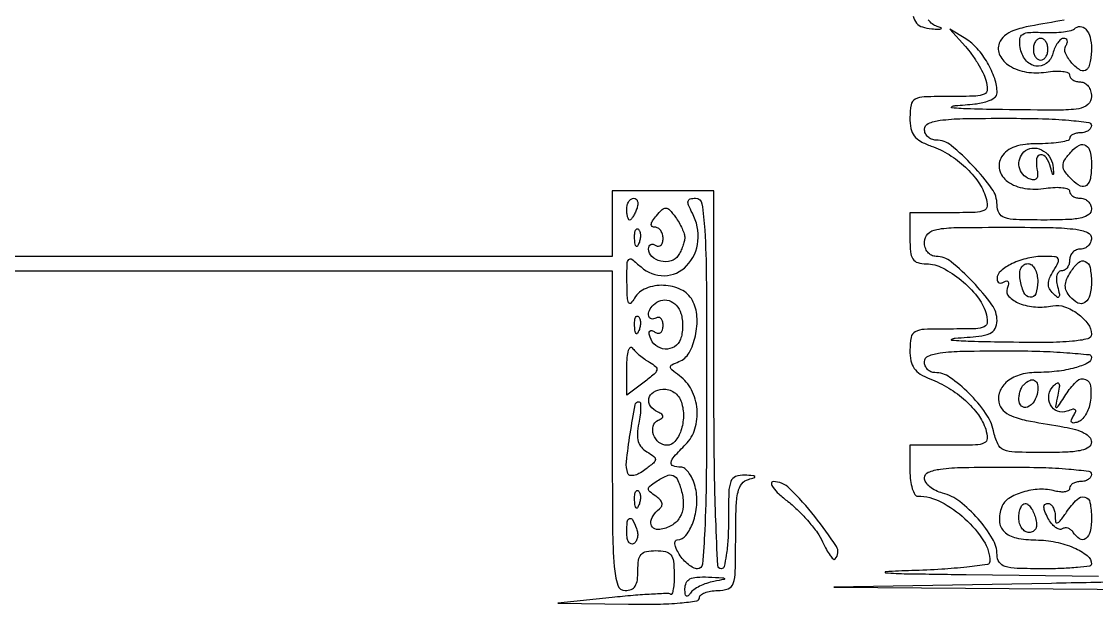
# Model space of a CAD drawing. Extents: x 23 to 255, y 40 to 184.
# Drawn here: x 188.03 to 200.56, y 158.62 to 165.5 of the extents above; entities that cross this region are included whole.
import ezdxf

# ---------------------------------------------------------------- set-up
doc = ezdxf.new("R2010")
doc.units = 0
doc.header["$MEASUREMENT"] = 0

msp = doc.modelspace()

# ---------------------------------------------------------------- linework, layer by layer
for points in [[(207.919475, 175.632891, 0.000007), (191.762556, 175.634099, 0.00002), (173.0434, 175.634494, 0.000013), (151.49745, 175.633531), (95.9364, 175.6296)], [(200.18475, 165.518859, 0.005794), (199.788779, 165.450478, 0.03923), (199.596819, 165.399205, 0.088079), (199.489896, 165.338673, 0.129097), (199.427132, 165.251345, 0.213485), (199.434793, 165.110245, 0.137269), (199.548048, 164.988121, 0.099725), (199.744601, 164.916053, 0.077112), (199.97325, 164.916345, -0.026703), (200.078644, 164.927112, -0.044917), (200.167433, 164.923437, -0.059548), (200.229318, 164.907629, -0.309815), (200.2482, 164.880081, 0.157411), (200.257962, 164.849843, 0.097269), (200.285477, 164.824089, 0.079256), (200.326573, 164.806702, 0.060589), (200.3751, 164.8008, -0.130775), (200.423809, 164.787839, -0.10214), (200.464988, 164.75145, -0.08892), (200.492536, 164.696692, -0.072314), (200.502, 164.6316, -0.214788), (200.460167, 164.538711, -0.145446), (200.353306, 164.488972, -0.03776), (200.115807, 164.472013, -0.002808), (199.46565, 164.478397, -0.003124), (199.093519, 164.486466, -0.014119), (198.876623, 164.498661, -0.728795), (198.873577, 164.511857, -0.119402), (198.91575, 164.524918, 0.013446), (199.143046, 164.545329, 0.04533), (199.288933, 164.575974, 0.082001), (199.373471, 164.617993, 0.240978), (199.4022, 164.674141, 0.082967), (199.37441, 164.840466, 0.048917), (199.290424, 165.024142, 0.04858), (199.171094, 165.18999, 0.075841), (199.03663, 165.30293), (198.8523, 165.41524), (199.032926, 165.21377, -0.026297), (199.106317, 165.122702, -0.019809), (199.177451, 165.015567, -0.020162), (199.236401, 164.909229, -0.042885), (199.271277, 164.82195, -0.07173), (199.287938, 164.712624, -0.294927), (199.253713, 164.658705, -0.101599), (199.154402, 164.635545, -0.006654), (198.858001, 164.6316, 0.0079), (198.553225, 164.626785, 0.112706), (198.448723, 164.599425, 0.230745), (198.40062, 164.534372, 0.045824), (198.387, 164.386076, 0.047069), (198.399009, 164.258794, 0.113507), (198.43685, 164.172717, 0.108456), (198.50976, 164.109476, 0.040772), (198.634044, 164.054432, -0.054548), (198.843981, 163.954463, -0.050017), (199.034082, 163.808938, -0.05215), (199.18356, 163.636181, -0.07558), (199.272649, 163.455552, -0.087675), (199.285847, 163.356476, -0.288568), (199.250019, 163.304592, -0.094456), (199.147311, 163.282032, -0.006968), (198.858001, 163.278), (198.387, 163.278), (198.387, 162.9819, 0.022186), (198.394119, 162.821531, 0.120064), (198.421964, 162.739629, 0.182438), (198.477907, 162.697699, 0.066674), (198.57735, 162.682758, -0.115943), (198.767646, 162.634808, -0.05214), (198.984218, 162.492335, -0.051713), (199.1709, 162.304154, -0.096002), (199.271113, 162.11475, -0.071652), (199.287881, 162.005408, -0.295185), (199.25371, 161.951498, -0.101644), (199.154447, 161.928342, -0.006648), (198.858001, 161.9244, 0.0079), (198.553225, 161.919585, 0.112706), (198.448723, 161.892225, 0.230745), (198.40062, 161.827172, 0.045824), (198.387, 161.678876, 0.047435), (198.398873, 161.554005, 0.104946), (198.435847, 161.466242, 0.103949), (198.505549, 161.40055, 0.045965), (198.61965, 161.344477, -0.045679), (198.839656, 161.236515, -0.046928), (199.034266, 161.091231, -0.050493), (199.18412, 160.9254, -0.081831), (199.270086, 160.756428, -0.076287), (199.286604, 160.650752, -0.295783), (199.252381, 160.59764, -0.099435), (199.152354, 160.574744, -0.0067), (198.858001, 160.5708), (198.387, 160.5708), (198.387, 160.2747, 0.029751), (198.393756, 160.161258, 0.046346), (198.414308, 160.065579, 0.058629), (198.444193, 159.9989, 0.263969), (198.479964, 159.9786, -0.12164), (198.746635, 159.91275, -0.063663), (199.028353, 159.715292, -0.064546), (199.245905, 159.458777, -0.144616), (199.3176, 159.216081, -0.373135), (199.289904, 159.184136, -0.006841), (199.050449, 159.153177, -0.013241), (198.756847, 159.127151, -0.00801), (198.40815, 159.11113, 0.006508), (198.102414, 159.098002, 0.938379), (198.102324, 159.086206, 0.013886), (198.35138, 159.075386, 0.001001), (199.041462, 159.065967), (200.584223, 159.048)], [(198.425644, 165.566632, 0.11723), (198.465119, 165.485513, 0.145968), (198.531518, 165.440609, 0.057816), (198.6408, 165.419679, 0.008792), (198.720942, 165.415175, 0.111859), (198.7504, 165.420665, 0.662318), (198.750337, 165.430804, 0.028037), (198.70425, 165.447032, -0.09353), (198.647676, 165.4757, -0.073137), (198.59969, 165.525263, -0.071882)], [(184.937517, 162.6012), (189.927959, 162.6012), (194.9184, 162.6012), (194.9184, 160.74, 0.001574), (194.921986, 159.600718, 0.018718), (194.94127, 159.159978, 0.054436), (194.983005, 158.942881, 0.329202), (195.069785, 158.8788, 0.099494), (195.139266, 158.892764, 0.153027), (195.185798, 158.931988, 0.108998), (195.211371, 159.002134, 0.036713), (195.217835, 159.11145, -0.035968), (195.22489, 159.233863, -0.151246), (195.255206, 159.300018, -0.166064), (195.315707, 159.334, -0.045691), (195.426, 159.3441, -0.049305), (195.539034, 159.332927, -0.17685), (195.599998, 159.295788, -0.139644), (195.630942, 159.221792, -0.026924), (195.640433, 159.075416, -0.016389), (195.638223, 158.974355, -0.031803), (195.628702, 158.894188, -0.043264), (195.614341, 158.841949, -0.473722), (195.596378, 158.835772, 0.149608), (195.559282, 158.845504, 0.00351), (195.377325, 158.836859, 0.007454), (195.162529, 158.821927, 0.004952), (194.916646, 158.798693), (194.2839, 158.732574), (195.10875, 158.721087, 0.008063), (195.448588, 158.721835, 0.017522), (195.709109, 158.735751, 0.01369), (195.90245, 158.758238, 0.372877), (195.9336, 158.7942, -0.226478), (195.949068, 158.826596, -0.074992), (195.995728, 158.853949, -0.057076), (196.064108, 158.872614, -0.038131), (196.1451, 158.8788, 0.087579), (196.267474, 158.900401, 0.227997), (196.32833, 158.96278, 0.07626), (196.352491, 159.101462, 0.005065), (196.3566, 159.507097, -0.007766), (196.361923, 159.849786, -0.046875), (196.384036, 160.02613, -0.107414), (196.428925, 160.123383, -0.168761), (196.50465, 160.174083, 0.01159), (196.57557, 160.194384, 0.541772), (196.578995, 160.206483, 0.197309), (196.558988, 160.216495, 0.005718), (196.46235, 160.222586, 0.100872), (196.356234, 160.206597, 0.223968), (196.300094, 160.149792, 0.078342), (196.276428, 160.021551, 0.00653), (196.272, 159.6825, -0.013867), (196.266048, 159.467906, -0.024301), (196.247596, 159.291225, -0.022017), (196.221285, 159.159173, -0.345347), (196.1874, 159.1326, -0.40009), (196.147958, 159.170175, -0.002504), (196.124763, 159.70365, -0.006906), (196.107908, 160.387838, -0.002705), (196.1028, 161.3322), (196.1028, 163.5318), (195.5106, 163.5318), (194.9184, 163.5318), (194.9184, 163.1511), (194.9184, 162.7704), (189.927, 162.7704), (184.9356, 162.7704)], [(200.955613, 158.982454, -0.001286), (200.0367, 158.9634), (197.4987, 158.917306), (200.05785, 158.898053), (202.617, 158.8788)]]:
    msp.add_lwpolyline(points, format="xyb")
for points in [[(200.502, 165.190607, -0.02484), (200.498148, 165.113108, -0.027867), (200.486616, 165.039335, -0.028774), (200.469872, 164.978433, -0.115398), (200.449629, 164.945829, -0.337871), (200.376148, 164.935942, -0.082952), (200.275277, 165.018088, -0.074494), (200.1998, 165.135039, -0.249486), (200.205499, 165.223151, 0.070599), (200.219779, 165.255774, 0.145715), (200.219289, 165.283358, 0.189605), (200.204522, 165.301549, 0.129246), (200.17846, 165.3084, 0.178932), (200.144584, 165.295876, 0.060856), (200.108591, 165.256536, 0.051221), (200.076106, 165.199415, 0.03976), (200.052563, 165.131842, -0.165101), (199.975715, 165.015318, -0.213263), (199.852642, 164.985162, -0.182917), (199.733294, 165.056991, -0.132093), (199.671576, 165.201148, -0.058542), (199.669045, 165.302726, -0.231664), (199.70065, 165.354583, -0.13544), (199.775306, 165.377589, -0.016816), (199.946904, 165.376911, 0.017041), (200.066498, 165.376493, 0.02199), (200.176009, 165.384673, 0.020484), (200.264861, 165.398965, 0.147288), (200.302678, 165.419278, -0.207283), (200.371011, 165.446304, -0.208366), (200.437267, 165.414868, -0.118562), (200.485865, 165.321726, -0.061298)], [(199.8252, 165.1815, 0.064853), (199.831519, 165.132986, 0.082425), (199.850051, 165.091877, 0.098894), (199.877537, 165.064377, 0.148195), (199.9098, 165.0546, 0.148195), (199.942063, 165.064377, 0.098894), (199.969549, 165.091877, 0.082425), (199.988081, 165.132986, 0.064853), (199.9944, 165.1815, 0.064853), (199.988081, 165.230014, 0.082425), (199.969549, 165.271123, 0.098894), (199.942063, 165.298623, 0.148195), (199.9098, 165.3084, 0.148195), (199.877537, 165.298623, 0.098894), (199.850051, 165.271123, 0.082425), (199.831519, 165.230014, 0.064853)], [(200.502, 164.2932, -0.148195), (200.492223, 164.260937, -0.098894), (200.464723, 164.233451, -0.082425), (200.423614, 164.214919, -0.064853), (200.3751, 164.2086, 0.048034), (200.326542, 164.203924, 0.068106), (200.285509, 164.189962, 0.088374), (200.257882, 164.16938, 0.19127), (200.248309, 164.14515, -0.332819), (200.229803, 164.120338, -0.026941), (200.145714, 164.100338, -0.027839), (200.032871, 164.086277, -0.017078), (199.898894, 164.0817, 0.026161), (199.733527, 164.073042, 0.056826), (199.609552, 164.045559, 0.075445), (199.518697, 163.997995, 0.096175), (199.454634, 163.928695, 0.206075), (199.431895, 163.776102, 0.176234), (199.525323, 163.64169, 0.117076), (199.72431, 163.561888, 0.076023), (199.97325, 163.562745, -0.026703), (200.078644, 163.573512, -0.044917), (200.167433, 163.569837, -0.059548), (200.229318, 163.554029, -0.309815), (200.2482, 163.526481, 0.157411), (200.257962, 163.496243, 0.097269), (200.285477, 163.470489, 0.079256), (200.326573, 163.453102, 0.060589), (200.3751, 163.4472, -0.099038), (200.42353, 163.437512, -0.097945), (200.464723, 163.409923, -0.097945), (200.492312, 163.36873, -0.099038), (200.502, 163.3203, -0.232029), (200.47172, 163.258563, -0.108427), (200.3892, 163.219431, -0.047315), (200.233343, 163.198699, -0.00942), (199.9521, 163.1934, -0.00715), (199.624058, 163.198091, -0.071092), (199.488814, 163.221383, -0.197384), (199.425697, 163.274789, -0.120272), (199.4022, 163.37106, 0.157387), (199.341964, 163.557683, 0.033032), (199.120601, 163.825639, 0.03249), (198.86712, 164.061465, 0.172783), (198.69156, 164.124, -0.092638), (198.639888, 164.133656, -0.096209), (198.595962, 164.161277, -0.099298), (198.566564, 164.202482, -0.10583), (198.5562, 164.2509, -0.303591), (198.600229, 164.31673, -0.065619), (198.7395, 164.353891, -0.028132), (199.00289, 164.373273, -0.004301), (199.5291, 164.3778, -0.00681), (199.930496, 164.372333, -0.014876), (200.237625, 164.354811, -0.010078), (200.46968, 164.329911, -0.377473)], [(200.052021, 163.826928, -0.001975), (200.061193, 163.733935, -0.258596), (200.056754, 163.723769, -0.522694), (200.049918, 163.725961, -0.002628), (200.025639, 163.80675, 0.070429), (199.974239, 163.919627, 0.283441), (199.908955, 163.951201, 0.348121), (199.863, 163.906467, 0.079952), (199.86656, 163.79048, -0.03905), (199.874826, 163.717113, -0.172538), (199.861865, 163.67631, -0.247812), (199.829962, 163.661459, -0.079225), (199.777103, 163.672631, -0.126769), (199.701208, 163.726653, -0.127004), (199.660936, 163.810589, -0.125153), (199.666043, 163.904519, -0.121103), (199.715325, 163.985925, -0.172416), (199.808123, 164.030058, -0.13675), (199.918281, 164.01122, -0.124728), (200.010209, 163.935449, -0.133536)], [(200.502, 163.837007, -0.038595), (200.489523, 163.67561, -0.185426), (200.444446, 163.597062, -0.293707), (200.374455, 163.589206, -0.081636), (200.280429, 163.656686, -0.033731), (200.195386, 163.754048, -0.155608), (200.170614, 163.823681, -0.159917), (200.191057, 163.893692, -0.036181), (200.26935, 163.991791, -0.083268), (200.362831, 164.064152, -0.276661), (200.437349, 164.060629, -0.199195), (200.487238, 163.986199, -0.049353)], [(195.202794, 163.3203, -0.02136), (195.181718, 163.271692, -0.030395), (195.158635, 163.230677, -0.030693), (195.136611, 163.20077, -0.222225), (195.120849, 163.1934, -0.289661), (195.107995, 163.201529, -0.046727), (195.097367, 163.230677, -0.039339), (195.090009, 163.27167, -0.024748), (195.0876, 163.3203, -0.062722), (195.093711, 163.368821, -0.08088), (195.111671, 163.409923, -0.098158), (195.138293, 163.437429, -0.152681), (195.169545, 163.4472, -0.184534), (195.196666, 163.436838, -0.147206), (195.213114, 163.409923, -0.100118), (195.215442, 163.368891, -0.055937)], [(196.0182, 161.2899, -0.002062), (196.013688, 160.195827, -0.010276), (195.996005, 159.581972, -0.009163), (195.969121, 159.185329, -0.389243), (195.91165, 159.1326, -0.121331), (195.863293, 159.14451, -0.047568), (195.80536, 159.182302, -0.043473), (195.747742, 159.237064, -0.041443), (195.699433, 159.3018, -0.033184), (195.664453, 159.367081, -0.072265), (195.648716, 159.421547, -0.141623), (195.653817, 159.456633, -0.294347), (195.676107, 159.471, 0.235866), (195.777234, 159.521515, 0.075143), (195.859408, 159.674007, 0.064951), (195.902984, 159.873996, 0.075398), (195.89021, 160.068162, 0.043489), (195.860428, 160.163385, 0.055661), (195.816308, 160.243904, 0.066895), (195.765391, 160.298994, 0.174528), (195.715378, 160.317, -0.076404), (195.627318, 160.330535, -0.388594), (195.604594, 160.369812, -0.130034), (195.640872, 160.440289, -0.01285), (195.773213, 160.579612, 0.122886), (195.882521, 160.761615, 0.096966), (195.90622, 160.990934, 0.095806), (195.841563, 161.214627, 0.116421), (195.700658, 161.380495, -0.01293), (195.612594, 161.448934, -0.216961), (195.596695, 161.481267, -0.293771), (195.613015, 161.508383, -0.021905), (195.69578, 161.544725, 0.174502), (195.812922, 161.646532, 0.073783), (195.887855, 161.84411, 0.069675), (195.905079, 162.070091, 0.107497), (195.851656, 162.257838, 0.159542), (195.721648, 162.382144, 0.102297), (195.517181, 162.432762, 0.103766), (195.311839, 162.397938, 0.168724), (195.178976, 162.28395, -0.059844), (195.135771, 162.226756, -0.521189), (195.109362, 162.230926, -0.104266), (195.094145, 162.291663, -0.007481), (195.090173, 162.466262, -0.00568), (195.09095, 162.68385, -0.182155), (195.110094, 162.732442, -0.392944), (195.147414, 162.735672, -0.018271), (195.253391, 162.646585, 0.190856), (195.524648, 162.544982, 0.20001), (195.785195, 162.659341, 0.168275), (195.916958, 162.947434, 0.147795), (195.851656, 163.273038, -0.020871), (195.807228, 163.36509, -0.155084), (195.802424, 163.412867, -0.280717), (195.826917, 163.438903, -0.067249), (195.888323, 163.4472, -0.369893), (195.962646, 163.383502, -0.023385), (195.995777, 163.07474, -0.013431), (196.014258, 162.519468, -0.001603)], [(195.763105, 162.98688, -0.059261), (195.757406, 162.944234, -0.024975), (195.740227, 162.888929, -0.024285), (195.715759, 162.831003, -0.029069), (195.687043, 162.779222, -0.185754), (195.603692, 162.717293, -0.124119), (195.483507, 162.714323, -0.1307), (195.380612, 162.768178, -0.210185), (195.3414, 162.857338, -0.104738), (195.347983, 162.88842, -0.179921), (195.366251, 162.907129, -0.164617), (195.393687, 162.910298, -0.085773), (195.426, 162.8973, 0.139169), (195.458118, 162.888168, 0.191142), (195.485749, 162.899117, 0.138808), (195.504402, 162.930239, 0.066118), (195.5106, 162.976907, 0.070298), (195.503478, 163.027314, 0.086029), (195.482706, 163.070056, 0.100174), (195.451853, 163.098633, 0.137718), (195.415641, 163.1088, -0.148752), (195.383301, 163.118639, -0.283122), (195.372414, 163.142485, -0.116763), (195.387593, 163.183312, -0.026078), (195.43234, 163.243339, -0.027701), (195.5006, 163.316889, -0.213156), (195.543766, 163.332513, -0.196007), (195.586435, 163.31138, -0.023118), (195.654199, 163.22717, -0.025856), (195.696281, 163.162892, -0.025615), (195.731648, 163.094417, -0.026487), (195.756247, 163.031476, -0.083713)], [(195.229991, 162.923737, -0.054073), (195.211248, 162.888487, -0.470617), (195.19583, 162.887028, -0.168741), (195.183874, 162.911711, -0.018894), (195.178879, 162.97485, -0.028489), (195.179809, 163.033747, -0.077125), (195.189176, 163.074354, -0.208169), (195.204797, 163.089797, -0.296942), (195.223313, 163.085887, -0.126455), (195.239661, 163.058229, -0.060344), (195.246358, 163.017172, -0.05415), (195.243192, 162.970003, -0.051402)], [(200.502, 162.9819, -0.099038), (200.492312, 162.93347, -0.097945), (200.464723, 162.892277, -0.097945), (200.42353, 162.864688, -0.099038), (200.3751, 162.855, 0.099038), (200.32667, 162.845312, 0.097945), (200.285477, 162.817723, 0.097945), (200.257888, 162.77653, 0.099038), (200.2482, 162.7281, -0.072803), (200.241102, 162.679608, -0.087528), (200.22045, 162.638477, -0.100509), (200.189757, 162.61098, -0.133328), (200.153733, 162.6012, 0.201535), (200.120225, 162.587122, 0.131144), (200.099274, 162.55006, 0.084489), (200.094325, 162.492072, 0.043111), (200.1067, 162.419813, -0.011936), (200.128206, 162.328743, -0.193836), (200.122839, 162.298367, -0.445809), (200.103131, 162.294898, -0.030243), (200.055235, 162.337325, -0.074481), (200.01333, 162.393996, -0.127818), (199.999802, 162.450806, -0.100282), (200.01456, 162.516682, -0.034506), (200.060685, 162.603312, 0.023779), (200.115335, 162.700852, 0.271261), (200.112512, 162.743157, 0.22976), (200.072983, 162.765932, 0.017761), (199.947255, 162.7704, 0.056802), (199.759053, 162.74895, 0.055248), (199.578632, 162.685666, 0.062581), (199.444419, 162.599122, 0.2218), (199.4022, 162.508631, 0.112331), (199.408778, 162.479721, 0.183961), (199.426767, 162.462641, 0.158518), (199.453866, 162.460435, 0.080265), (199.485831, 162.473701, -0.110996), (199.514306, 162.483534, -0.324524), (199.531364, 162.473853, -0.161254), (199.53449, 162.444813, -0.03849), (199.520439, 162.397636, 0.295354), (199.540529, 162.302431, 0.105667), (199.662259, 162.223044, 0.074338), (199.850575, 162.181143, 0.065907), (200.051159, 162.193411, -0.134542), (200.189863, 162.183022, -0.072571), (200.34239, 162.102226, -0.074197), (200.461814, 161.984051, -0.162029), (200.502, 161.863298, -0.350474), (200.459022, 161.809516, -0.033454), (200.281213, 161.781638, -0.02142), (199.983085, 161.767972, -0.004602), (199.46565, 161.771197, -0.003124), (199.093519, 161.779266, -0.014119), (198.876623, 161.791461, -0.728795), (198.873577, 161.804657, -0.119402), (198.91575, 161.817718, 0.009999), (199.19074, 161.840503, 0.073723), (199.318007, 161.872979, 0.174442), (199.379465, 161.92937, 0.121329), (199.4022, 162.021682, 0.15873), (199.342176, 162.205995, 0.032423), (199.11985, 162.472921, 0.031927), (198.865962, 162.708332, 0.172641), (198.69156, 162.7704, -0.115048), (198.637901, 162.782912, -0.109909), (198.59427, 162.817988, -0.097239), (198.565921, 162.872326, -0.071874), (198.5562, 162.9396, -0.206449), (198.596287, 163.032548, -0.14711), (198.698963, 163.083972, -0.039902), (198.925576, 163.104977, -0.003167), (199.5291, 163.1088, -0.004301), (200.05531, 163.104273, -0.028132), (200.3187, 163.084891, -0.065619), (200.457971, 163.04773, -0.303591)], [(200.502, 162.4743, -0.057454), (200.484065, 162.318729, -0.184303), (200.426661, 162.233748, -0.272339), (200.345093, 162.227174, -0.107084), (200.252929, 162.299402, -0.064623), (200.210676, 162.366252, -0.115496), (200.197534, 162.429581, -0.097059), (200.213132, 162.499706, -0.036483), (200.260276, 162.589098, -0.066976), (200.351799, 162.69954, -0.306168), (200.430011, 162.711428, -0.237641), (200.48591, 162.639521, -0.048579)], [(199.87596, 162.47289, -0.081286), (199.853236, 162.334038, -0.361632), (199.788011, 162.293835, -0.26157), (199.714247, 162.350297, -0.065021), (199.671266, 162.502077, -0.05059), (199.667856, 162.577801, -0.098888), (199.682929, 162.636048, -0.136352), (199.714847, 162.672337, -0.145609), (199.760096, 162.6858, -0.167807), (199.805924, 162.669974, -0.102201), (199.8433, 162.625785, -0.076812), (199.867817, 162.557576, -0.047968)], [(195.718317, 162.105518, -0.048355), (195.733432, 162.034845, -0.032644), (195.737457, 161.95244, -0.032896), (195.730781, 161.871448, -0.054656), (195.713373, 161.805265, -0.160603), (195.642474, 161.718463, -0.160922), (195.533913, 161.690938, -0.152842), (195.426118, 161.733262, -0.143951), (195.358585, 161.830426, -0.047251), (195.34816, 161.875558, -0.228987), (195.356145, 161.899847, -0.282217), (195.378233, 161.905554, -0.064158), (195.415025, 161.888883, 0.110194), (195.452947, 161.875721, 0.202165), (195.483809, 161.884742, 0.158385), (195.503995, 161.916006, 0.064876), (195.5106, 161.9667, 0.063222), (195.504428, 162.015314, 0.134005), (195.485749, 162.048017, 0.191582), (195.458097, 162.05993, 0.146489), (195.426, 162.0513, -0.193831), (195.373903, 162.042322, -0.303508), (195.343401, 162.073829, -0.153425), (195.351696, 162.140047, -0.089311), (195.3978, 162.2064, -0.129485), (195.483886, 162.256592, -0.144814), (195.579635, 162.254935, -0.134731), (195.66412, 162.200451, -0.106105)], [(195.229991, 161.908537, -0.054073), (195.211248, 161.873287, -0.470617), (195.19583, 161.871828, -0.168741), (195.183874, 161.896511, -0.018894), (195.178879, 161.95965, -0.028489), (195.179809, 162.018547, -0.077125), (195.189176, 162.059154, -0.208169), (195.204797, 162.074597, -0.296942), (195.223313, 162.070687, -0.126455), (195.239661, 162.043029, -0.060344), (195.246358, 162.001972, -0.05415), (195.243192, 161.954803, -0.051402)], [(195.354139, 161.53647, -0.051393), (195.423757, 161.487952, -0.29008), (195.436316, 161.446587, -0.151748), (195.404886, 161.397668, -0.014006), (195.290689, 161.3071), (195.0876, 161.155101), (195.088895, 161.4763, -0.01815), (195.093632, 161.593681, -0.048351), (195.108068, 161.676173, -0.150919), (195.129012, 161.708887, -0.445837), (195.152345, 161.70567, 0.048005), (195.185999, 161.664973, 0.021538), (195.237261, 161.618087, 0.021088), (195.29612, 161.57282, 0.026873)], [(200.502, 161.595867, -0.287451), (200.460223, 161.529204, -0.04557), (200.309052, 161.472285, -0.039501), (200.09963, 161.431996, -0.02669), (199.856709, 161.417955, 0.074493), (199.659682, 161.387557, 0.106686), (199.506299, 161.300881, 0.137463), (199.426682, 161.176847, 0.167504), (199.431413, 161.039698, 0.138344), (199.491988, 160.958568, 0.081807), (199.599297, 160.901158, 0.036618), (199.792018, 160.850961, 0.005546), (200.18475, 160.783341, -0.028839), (200.317621, 160.754036, -0.056837), (200.417562, 160.713154, -0.08067), (200.480562, 160.663973, -0.188945), (200.502, 160.609267, -0.241255), (200.471671, 160.550068, -0.100603), (200.3875, 160.512142, -0.045873), (200.231589, 160.49158, -0.009861), (199.958822, 160.4862, -0.007356), (199.608636, 160.491352, -0.092376), (199.479847, 160.519294, -0.19021), (199.409911, 160.587627, -0.051258), (199.360402, 160.737713, 0.099554), (199.268919, 160.945545, 0.043963), (199.074503, 161.175903, 0.043244), (198.851888, 161.361707, 0.153457), (198.676609, 161.4168, -0.104534), (198.630665, 161.426511, -0.099077), (198.59157, 161.454077, -0.09656), (198.565368, 161.49526, -0.093802), (198.5562, 161.5437, -0.303591), (198.600229, 161.60953, -0.065619), (198.7395, 161.646691, -0.028132), (199.00289, 161.666073, -0.004301), (199.5291, 161.6706, -0.007203), (199.902139, 161.665226, -0.011964), (200.216211, 161.648647, -0.005623), (200.474851, 161.625851, -0.385461)], [(200.488013, 161.073634, -0.051925), (200.468459, 160.996753, -0.052029), (200.433494, 160.925605, -0.056992), (200.38926, 160.870297, -0.116479), (200.342174, 160.841401, -0.043903), (200.293044, 160.829859, -0.283663), (200.270696, 160.839567, -0.257596), (200.268036, 160.865057, -0.038345), (200.292602, 160.912601, 0.03918), (200.318298, 160.962536, 0.349252), (200.312034, 160.984731, 0.228846), (200.283818, 160.989683, 0.022559), (200.216576, 160.967303, -0.184432), (200.106265, 160.967122, -0.185107), (200.024117, 161.040518, -0.165011), (200.006604, 161.157611, -0.152871), (200.063033, 161.265473, -0.067205), (200.10225, 161.295359, -0.448655), (200.122797, 161.288402, -0.139755), (200.127775, 161.24818, -0.014688), (200.110258, 161.154037, 0.004846), (200.08304, 161.022232, 0.553627), (200.093766, 161.012169, 0.182909), (200.115591, 161.027736, 0.002005), (200.218176, 161.182485, -0.061515), (200.335161, 161.320179, -0.289474), (200.432657, 161.337932, -0.280778), (200.492861, 161.257054, -0.059507)], [(195.723863, 161.072846, -0.081989), (195.747622, 160.908671, -0.075727), (195.71861, 160.740726, -0.091103), (195.649202, 160.614853, -0.224975), (195.55625, 160.5708, -0.173949), (195.462696, 160.604363, -0.135112), (195.400005, 160.693433, -0.152511), (195.395774, 160.794095, -0.220564), (195.451903, 160.861434, 0.038076), (195.497418, 160.887367, 0.262196), (195.508513, 160.90954, 0.242427), (195.4956, 160.931855, 0.033491), (195.44715, 160.95855, -0.128544), (195.364172, 161.027358, -0.214007), (195.346346, 161.114784, -0.203202), (195.39996, 161.189652, -0.118858), (195.506662, 161.224042, -0.087431), (195.576053, 161.217134, -0.08381), (195.640037, 161.186942, -0.082618), (195.691289, 161.136948, -0.081588)], [(199.873772, 161.188736, -0.106933), (199.833224, 161.080611, -0.153758), (199.755167, 161.015684, -0.290278), (199.687624, 161.027719, -0.210385), (199.656, 161.09955, -0.041505), (199.66016, 161.149574, -0.03596), (199.672568, 161.200762, -0.03761), (199.690752, 161.245652, -0.081511), (199.7124, 161.2758, -0.080839), (199.782438, 161.326232, -0.244056), (199.839462, 161.325319, -0.233835), (199.873262, 161.277634, -0.075878)], [(195.227733, 160.827316, 0.033504), (195.211496, 160.703515, 0.085561), (195.221151, 160.613854, 0.111102), (195.257681, 160.546873, 0.083809), (195.322908, 160.493802, -0.028457), (195.404376, 160.441278, -0.270051), (195.420409, 160.404759, -0.191997), (195.398574, 160.364133, -0.014659), (195.2991, 160.285498, -0.035825), (195.229929, 160.241358, -0.072381), (195.169382, 160.219129, -0.119441), (195.124845, 160.220484, -0.244693), (195.099937, 160.243601, -0.113635), (195.084152, 160.37857, -0.011246), (195.127512, 160.704217, -0.006552), (195.18449, 161.04025, -0.362121), (195.230259, 161.0784, -0.380787), (195.24604, 161.064343, -0.031389), (195.24919, 161.004644, -0.029628), (195.243564, 160.923598, -0.017217)], [(195.731214, 160.014706, -0.079206), (195.744988, 159.858275, -0.120021), (195.703618, 159.728751, -0.126483), (195.609493, 159.637279, -0.093711), (195.47178, 159.589707, -0.186746), (195.399635, 159.606106, -0.24567), (195.368011, 159.664514, -0.150559), (195.393248, 159.750838, -0.086212), (195.4683, 159.83055, 0.126628), (195.49425, 159.862945, 0.177263), (195.496915, 159.899599, 0.125399), (195.473981, 159.938939, 0.051421), (195.426, 159.9786, -0.025194), (195.357098, 160.029727, -0.224154), (195.3414, 160.062984, -0.225667), (195.357147, 160.096096, -0.02553), (195.426, 160.146505, -0.038633), (195.552711, 160.216332, -0.211596), (195.62903, 160.21705, -0.198206), (195.683965, 160.160603, -0.033656)], [(200.502, 160.2324, -0.148195), (200.492223, 160.200137, -0.098894), (200.464723, 160.172651, -0.082425), (200.423614, 160.154119, -0.064853), (200.3751, 160.1478, 0.058511), (200.326566, 160.142101, 0.077596), (200.285477, 160.125275, 0.096244), (200.257949, 160.100369, 0.162267), (200.2482, 160.07112, -0.242141), (200.234966, 160.045395, -0.10731), (200.198896, 160.029858, -0.071), (200.144667, 160.027082, -0.041317), (200.080357, 160.038332, 0.074982), (199.896125, 160.057952, 0.061581), (199.700803, 160.025107, 0.066928), (199.538791, 159.952123, 0.163297), (199.456487, 159.85243, 0.102175), (199.429417, 159.687592, 0.193204), (199.483786, 159.566686, 0.141936), (199.624383, 159.49268, 0.048752), (199.855401, 159.468309, -0.04766), (200.085495, 159.444543, -0.053187), (200.298181, 159.377714, -0.062117), (200.453437, 159.285744, -0.232016), (200.502, 159.186723, -0.375424), (200.483142, 159.165148, -0.00903), (200.340467, 159.148499, -0.015295), (200.162941, 159.136494, -0.009233), (199.9521, 159.1326, -0.00764), (199.635474, 159.137438, -0.064369), (199.49483, 159.160008, -0.177085), (199.427843, 159.209697, -0.146547), (199.4022, 159.295309, 0.135736), (199.350167, 159.483447, 0.046013), (199.180977, 159.714715, 0.046193), (198.96688, 159.916139, 0.104549), (198.767949, 160.013278, -0.052452), (198.686958, 160.042907, -0.061251), (198.618401, 160.087615, -0.071354), (198.571837, 160.139846, -0.147466), (198.5562, 160.191712, -0.307228), (198.600174, 160.256523, -0.062688), (198.741586, 160.293126, -0.027663), (199.006562, 160.312441, -0.004363), (199.5291, 160.317, -0.00681), (199.930496, 160.311533, -0.014876), (200.237625, 160.294011, -0.010078), (200.46968, 160.269111, -0.377473)], [(196.966161, 159.915208, -0.027802), (197.08812, 159.808743, -0.022056), (197.207802, 159.681155, -0.02256), (197.308445, 159.5526, -0.050639), (197.369726, 159.44505, 0.019154), (197.412918, 159.356771, 0.034972), (197.455718, 159.288993, 0.044785), (197.492659, 159.247099, 0.406392), (197.514796, 159.247396, 0.353438), (197.530205, 159.392317, 0.025648), (197.278016, 159.741988, 0.027874), (196.98487, 160.068342, 0.198346), (196.792449, 160.1478, 0.449666), (196.773331, 160.126249, 0.13124), (196.79204, 160.079476, 0.047863), (196.859938, 160.004686, 0.018984)], [(195.229991, 159.878137, -0.054073), (195.211248, 159.842887, -0.470617), (195.19583, 159.841428, -0.168741), (195.183874, 159.866111, -0.018894), (195.178879, 159.92925, -0.028489), (195.179809, 159.988147, -0.077125), (195.189176, 160.028754, -0.208169), (195.204797, 160.044197, -0.296942), (195.223313, 160.040287, -0.126455), (195.239661, 160.012629, -0.060344), (195.246358, 159.971572, -0.05415), (195.243192, 159.924403, -0.051402)], [(200.502, 159.7248, -0.049624), (200.486436, 159.568364, -0.177756), (200.434761, 159.484113, -0.320423), (200.36457, 159.480697, -0.11188), (200.289647, 159.55698, 0.085354), (200.263709, 159.586324, 0.093637), (200.230231, 159.604176, 0.100378), (200.194502, 159.607873, 0.114643), (200.161999, 159.59691, -0.21533), (200.126596, 159.592304, -0.088146), (200.082404, 159.614787, -0.06522), (200.036284, 159.660113, -0.043133), (199.995668, 159.722431, -0.024783), (199.95929, 159.799335, -0.092147), (199.948244, 159.85154, -0.209767), (199.960519, 159.881505, -0.194512), (199.991423, 159.894, -0.163066), (200.02483, 159.882808, -0.096065), (200.053274, 159.851194, -0.077324), (200.072493, 159.80401, -0.058179), (200.079, 159.748276, 0.037987), (200.084278, 159.678909, 0.46156), (200.104253, 159.66655, 0.154182), (200.137546, 159.690154, 0.009273), (200.210697, 159.790576, -0.0393), (200.334857, 159.941143, -0.261941), (200.424588, 159.967949, -0.299092), (200.485156, 159.90517, -0.046591)], [(199.849713, 159.7248, -0.047946), (199.861504, 159.651715, -0.120594), (199.852129, 159.598962, -0.169691), (199.822502, 159.567293, -0.121219), (199.77498, 159.5556, -0.140877), (199.729608, 159.568642, -0.099857), (199.69095, 159.605302, -0.084945), (199.664912, 159.660129, -0.068582), (199.656, 159.7248, -0.042236), (199.661482, 159.789578, -0.061847), (199.677953, 159.844297, -0.081235), (199.702156, 159.881398, -0.2107), (199.730733, 159.894, -0.181596), (199.762552, 159.88205, -0.059916), (199.796511, 159.844297, -0.050447), (199.827276, 159.78956, -0.038887)], [(195.201754, 159.600609, -0.066719), (195.213916, 159.549396, -0.072258), (195.211645, 159.498212, -0.081026), (195.195816, 159.454887, -0.126981), (195.168505, 159.426416, -0.214542), (195.137925, 159.422391, -0.177225), (195.111366, 159.442272, -0.099152), (195.093375, 159.487348, -0.045552), (195.0876, 159.550607, -0.020503), (195.092931, 159.680554, -0.275668), (195.119512, 159.717789, -0.395517), (195.154783, 159.705296, -0.027681)], [(196.1028, 158.98565, 0.035215), (196.017279, 158.963434, 0.034568), (195.93517, 158.92933, 0.036644), (195.867659, 158.889225, 0.098488), (195.829145, 158.849121, -0.058323), (195.802371, 158.816371, -0.377644), (195.78276, 158.815453, -0.198242), (195.769351, 158.839769, -0.025962), (195.765695, 158.89995, -0.110321), (195.780699, 158.969997, -0.170953), (195.823295, 159.01398, -0.101313), (195.903248, 159.03532, -0.0252), (196.03935, 159.036479, -0.002069), (196.201484, 159.029013, -0.157598), (196.225527, 159.019887, -0.635542), (196.222919, 159.009086, -0.004464)]]:
    msp.add_lwpolyline(points, format="xyb", close=True)

doc.saveas('drawing.dxf')
